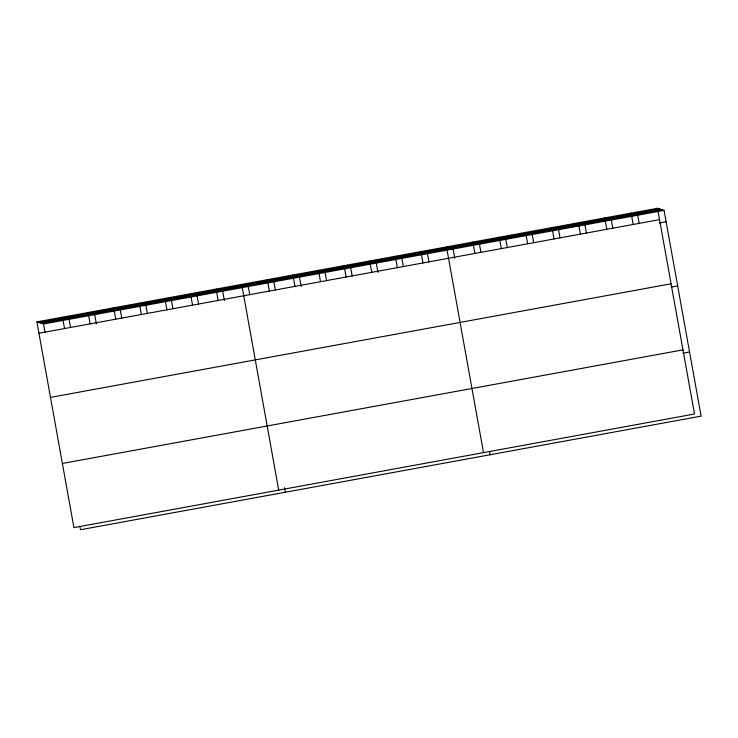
<?xml version="1.0" encoding="UTF-8"?>
<svg xmlns="http://www.w3.org/2000/svg" width="738" height="738" viewBox="0 0 738 738"><rect width="100%" height="100%" fill="white"/><g stroke="black" fill="none" stroke-linecap="round" stroke-linejoin="round"><path stroke-width="1.11" d="M657.493 208.273L694.513 414L73.92 527.605L36.9 321.869L657.493 208.273L664.08 210.395L701.1 416.131L80.507 529.727L79.898 526.351M39.077 322.571L659.671 208.974M41.31 323.299L661.912 209.693M36.9 321.869L43.487 324L664.08 210.395M38.948 333.244L659.541 219.647M659.532 222.977L666.128 221.769M50.488 397.385L671.082 283.789M671.073 287.119L677.668 285.91M62.379 463.464L682.973 349.867M682.964 353.198L689.56 351.989M637.706 215.228L639.2 223.494M631.119 213.097L633.167 224.472M611.332 220.053L612.817 228.328M604.745 217.931L606.793 229.306M584.957 224.887L586.442 233.153M578.371 222.756L580.419 234.131M558.583 229.712L560.068 237.987M551.996 227.581L554.044 238.955M532.209 234.536L533.694 242.811M525.622 232.415L527.67 243.789M505.834 239.37L507.32 247.636M499.248 237.239L501.286 248.614M479.46 244.195L480.945 252.47M472.874 242.064L474.912 253.438M454.756 258.328L453.077 249.02L446.49 246.898L483.51 452.625M489.488 451.379L490.097 454.756M427.477 253.706L428.972 261.981M420.891 251.584L422.939 262.959M401.878 258.392L403.372 266.667M395.291 256.271L397.339 267.645M376.279 263.079L377.957 272.387M369.692 260.957L371.74 272.331M350.679 267.765L352.174 276.04M344.092 265.643L346.14 277.008M325.08 272.451L326.574 280.726M318.493 270.329L320.541 281.695M299.48 277.137L301.159 286.445M292.894 275.016L294.942 286.381M273.881 281.824L275.375 290.099M267.294 279.693L269.342 291.067M249.776 294.785L248.282 286.51L241.695 284.379L278.715 490.115M284.49 487.735L285.302 492.237M222.682 291.196L224.361 300.504M216.096 289.065L218.144 300.44M197.083 295.883L198.568 304.148M190.496 293.752L192.544 305.126M171.484 300.569L172.969 308.835M164.897 298.438L166.945 309.812M145.884 305.255L147.369 313.521M139.297 303.124L141.345 314.499M120.285 309.942L121.77 318.207M113.698 307.811L115.746 319.185M94.685 314.628L96.364 323.927M88.099 312.497L90.147 323.871M69.086 319.314L70.571 327.58M62.499 317.183L64.547 328.558M43.487 324L44.972 332.266"/></g></svg>
